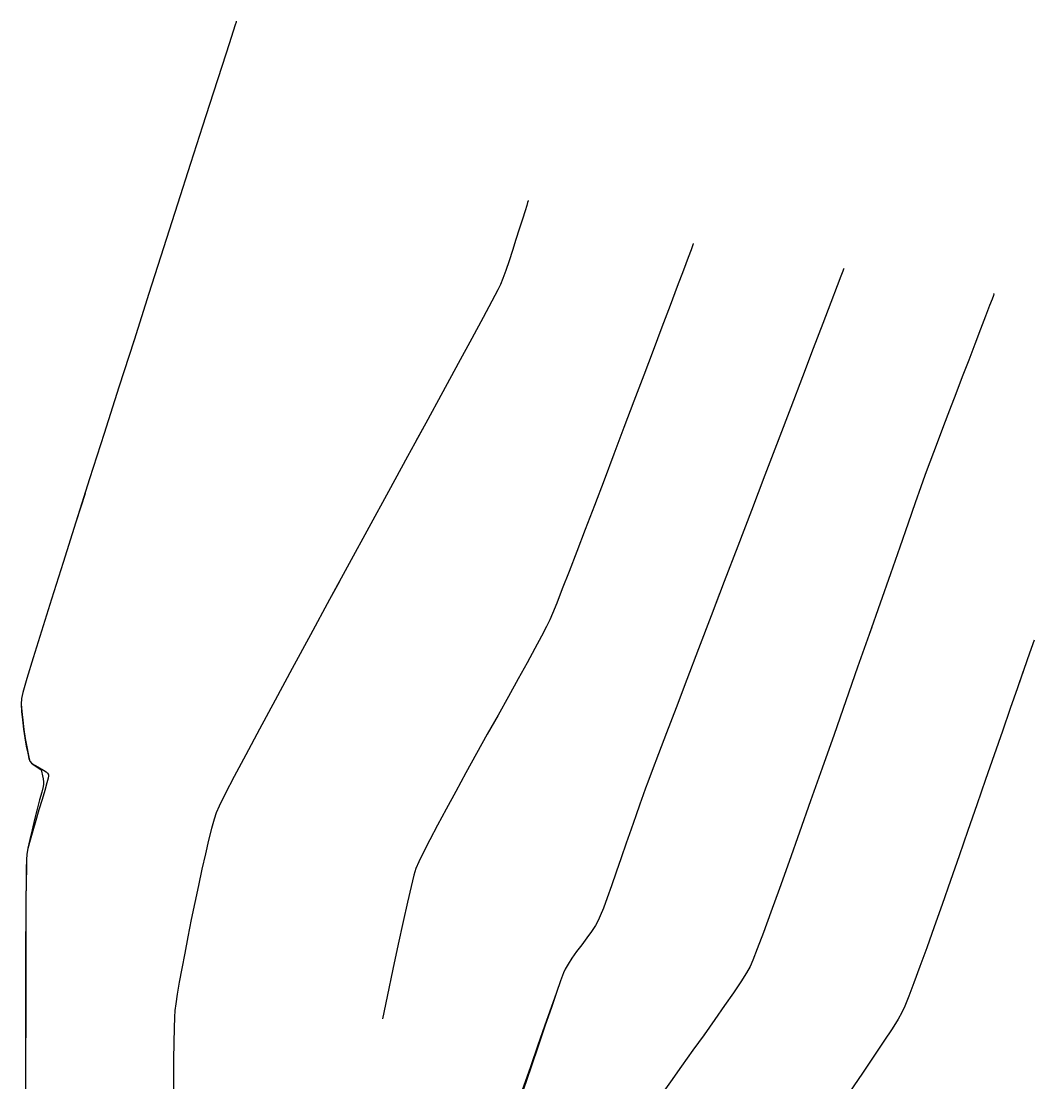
# Model space of a CAD drawing. Header units: metres. Extents: x 708868 to 711043, y 5411316 to 5413138.
# Drawn here: x 709018.2 to 709149.2, y 5412078.2 to 5412215.8 of the extents above; entities that cross this region are included whole.
import ezdxf

# ---------------------------------------------------------------- set-up
doc = ezdxf.new("R2010")
doc.units = ezdxf.units.M
for name, color, linetype in [('Rionegro 2010_Contours', 7, 'Continuous'), ('Rionegro 2014_Contours', 7, 'Continuous'), ('Rionegro 2018_Contours', 7, 'Continuous')]:
    doc.layers.add(name, color=color, linetype=linetype)

msp = doc.modelspace()

# ---------------------------------------------------------------- linework, layer by layer
at = {"layer": 'Rionegro 2010_Contours'}
for points in [[(709046.11, 5412215.76, 233), (709046.08, 5412215.65, 233), (709045.97, 5412215.31, 233), (709045.7, 5412214.49, 233), (709045.18, 5412212.85, 233), (709044.27, 5412210.03, 233), (709043.12, 5412206.43, 233), (709041.74, 5412202.17, 233), (709040.19, 5412197.33, 233), (709038.49, 5412192.04, 233), (709036.68, 5412186.39, 233), (709034.79, 5412180.49, 233), (709032.85, 5412174.44, 233), (709032.78, 5412174.23, 233)], [(709083.95, 5412192.53, 234), (709083.93, 5412192.46, 234), (709083.87, 5412192.27, 234), (709083.75, 5412191.87, 234), (709083.53, 5412191.18, 234), (709083.19, 5412190.09, 234), (709082.79, 5412188.83, 234), (709082.36, 5412187.45, 234), (709081.91, 5412186.05, 234), (709081.46, 5412184.7, 234), (709081.04, 5412183.46, 234), (709080.67, 5412182.41, 234), (709080.36, 5412181.64, 234), (709080.01, 5412180.94, 234), (709079.24, 5412179.49, 234), (709078.1, 5412177.36, 234), (709076.63, 5412174.64, 234), (709074.87, 5412171.39, 234), (709072.86, 5412167.71, 234), (709070.66, 5412163.67, 234), (709069.38, 5412161.31, 234)], [(709124.85, 5412183.73, 236), (709124.82, 5412183.64, 236), (709124.71, 5412183.36, 236), (709124.47, 5412182.71, 236), (709123.99, 5412181.46, 236), (709123.16, 5412179.3, 236), (709122.12, 5412176.57, 236), (709120.88, 5412173.34, 236), (709119.49, 5412169.68, 236), (709117.96, 5412165.68, 236), (709116.32, 5412161.41, 236), (709116.15, 5412160.95, 236)], [(709144.34, 5412180.49, 237), (709144.31, 5412180.41, 237), (709144.23, 5412180.2, 237), (709144.06, 5412179.75, 237), (709143.74, 5412178.9, 237), (709143.21, 5412177.52, 237), (709142.56, 5412175.84, 237), (709141.83, 5412173.92, 237), (709141.03, 5412171.85, 237), (709140.2, 5412169.68, 237), (709139.36, 5412167.48, 237), (709138.54, 5412165.34, 237), (709137.77, 5412163.3, 237), (709137.06, 5412161.45, 237), (709136.46, 5412159.86, 237), (709135.98, 5412158.59, 237), (709135.65, 5412157.7, 237), (709135.36, 5412156.9, 237), (709135.3, 5412156.73, 237)], [(709026.5, 5412154.54, 233), (709025.32, 5412150.84, 233), (709023.67, 5412145.62, 233), (709022.17, 5412140.87, 233), (709020.87, 5412136.71, 233), (709019.79, 5412133.24, 233), (709018.97, 5412130.55, 233), (709018.44, 5412128.76, 233), (709018.25, 5412127.97, 233), (709018.23, 5412127.25, 233), (709018.29, 5412126.29, 233), (709018.4, 5412125.19, 233), (709018.54, 5412124.02, 233), (709018.71, 5412122.86, 233), (709018.89, 5412121.78, 233), (709019.07, 5412120.87, 233), (709019.22, 5412120.2, 233), (709019.35, 5412119.84, 233), (709019.62, 5412119.57, 233), (709020.07, 5412119.28, 233), (709020.6, 5412118.98, 233), (709021.12, 5412118.68, 233), (709021.47, 5412118.45, 233), (709021.66, 5412118.28, 233), (709021.74, 5412118.17, 233), (709021.76, 5412118.12, 233), (709021.77, 5412118.08, 233), (709021.76, 5412117.96, 233), (709021.71, 5412117.65, 233), (709021.57, 5412117.05, 233), (709021.29, 5412116.06, 233), (709020.93, 5412114.87, 233), (709020.53, 5412113.55, 233), (709020.12, 5412112.18, 233), (709019.72, 5412110.84, 233), (709019.38, 5412109.6, 233), (709019.11, 5412108.54, 233), (709018.96, 5412107.74, 233), (709018.92, 5412107.12, 233), (709018.89, 5412105.9, 233), (709018.86, 5412104.14, 233), (709018.84, 5412101.92, 233), (709018.82, 5412099.28, 233), (709018.8, 5412096.3, 233), (709018.79, 5412093.04, 233), (709018.79, 5412089.55, 233), (709018.79, 5412085.9, 233), (709018.79, 5412082.15, 233), (709018.8, 5412078.37, 233), (709018.81, 5412074.61, 233)], [(709059.49, 5412143.16, 234), (709058.2, 5412140.79, 234), (709055.73, 5412136.24, 234), (709053.36, 5412131.87, 234), (709051.15, 5412127.76, 234), (709049.13, 5412124.01, 234), (709047.34, 5412120.68, 234), (709045.85, 5412117.85, 234), (709044.67, 5412115.6, 234), (709043.87, 5412114.01, 234), (709043.49, 5412113.16, 234), (709043.22, 5412112.33, 234), (709042.89, 5412111.12, 234), (709042.52, 5412109.6, 234), (709042.11, 5412107.83, 234), (709041.66, 5412105.86, 234), (709041.21, 5412103.75, 234), (709040.74, 5412101.54, 234), (709040.28, 5412099.31, 234), (709039.84, 5412097.1, 234), (709039.43, 5412094.98, 234), (709039.05, 5412092.99, 234), (709038.72, 5412091.19, 234), (709038.46, 5412089.65, 234), (709038.26, 5412088.41, 234), (709038.15, 5412087.54, 234), (709038.09, 5412086.66, 234), (709038.05, 5412085.25, 234), (709038.01, 5412083.4, 234), (709037.99, 5412081.17, 234), (709037.97, 5412078.62, 234), (709037.96, 5412075.85, 234)], [(709108.78, 5412141.65, 236), (709107.65, 5412138.7, 236), (709106.02, 5412134.42, 236), (709104.49, 5412130.42, 236), (709103.1, 5412126.76, 236), (709101.86, 5412123.53, 236), (709100.82, 5412120.79, 236), (709100, 5412118.63, 236), (709099.43, 5412117.13, 236), (709099.14, 5412116.36, 236), (709098.83, 5412115.49, 236), (709098.4, 5412114.26, 236), (709097.88, 5412112.76, 236), (709097.29, 5412111.05, 236), (709096.65, 5412109.21, 236), (709096, 5412107.33, 236), (709095.35, 5412105.47, 236), (709094.73, 5412103.71, 236), (709094.17, 5412102.12, 236), (709093.68, 5412100.79, 236), (709093.29, 5412099.79, 236), (709093.03, 5412099.18, 236), (709092.66, 5412098.55, 236), (709092.14, 5412097.79, 236), (709091.53, 5412096.94, 236), (709090.88, 5412096.05, 236), (709090.22, 5412095.16, 236), (709089.61, 5412094.31, 236), (709089.1, 5412093.55, 236), (709088.73, 5412092.91, 236), (709088.52, 5412092.4, 236), (709088.14, 5412091.36, 236), (709087.61, 5412089.85, 236), (709086.94, 5412087.92, 236), (709086.16, 5412085.63, 236), (709085.27, 5412083.04, 236), (709084.31, 5412080.21, 236), (709083.29, 5412077.19, 236)], [(709128.47, 5412137.23, 237), (709128.13, 5412136.26, 237), (709126.64, 5412132.02, 237), (709125.12, 5412127.68, 237), (709123.58, 5412123.3, 237), (709122.05, 5412118.95, 237), (709120.55, 5412114.72, 237), (709119.11, 5412110.66, 237), (709117.75, 5412106.85, 237), (709116.5, 5412103.36, 237), (709115.38, 5412100.26, 237), (709114.42, 5412097.63, 237), (709113.63, 5412095.53, 237), (709113.05, 5412094.04, 237), (709112.7, 5412093.23, 237), (709112.23, 5412092.41, 237), (709111.5, 5412091.27, 237), (709110.54, 5412089.84, 237), (709109.4, 5412088.19, 237), (709108.12, 5412086.36, 237), (709106.74, 5412084.4, 237), (709105.29, 5412082.37, 237), (709103.83, 5412080.32, 237), (709102.4, 5412078.3, 237), (709101.02, 5412076.36, 237)], [(709148.09, 5412131.52, 238), (709147.34, 5412129.35, 238), (709146.41, 5412126.67, 238), (709145.4, 5412123.76, 238), (709144.34, 5412120.68, 238), (709143.23, 5412117.47, 238), (709142.09, 5412114.19, 238), (709140.94, 5412110.88, 238), (709139.8, 5412107.59, 238), (709138.67, 5412104.37, 238), (709137.59, 5412101.28, 238), (709136.55, 5412098.36, 238), (709135.59, 5412095.67, 238), (709134.71, 5412093.24, 238), (709133.93, 5412091.14, 238), (709133.27, 5412089.41, 238), (709132.75, 5412088.11, 238), (709132.37, 5412087.27, 238), (709131.89, 5412086.43, 238), (709131.1, 5412085.17, 238), (709130.04, 5412083.55, 238), (709128.75, 5412081.6, 238), (709127.25, 5412079.39, 238), (709125.59, 5412076.95, 238)]]:
    msp.add_polyline3d(points, dxfattribs=at)
at = {"layer": 'Rionegro 2014_Contours'}
for points in [[(709046.11, 5412215.76, 233), (709046.08, 5412215.65, 233), (709045.97, 5412215.31, 233), (709045.7, 5412214.49, 233), (709045.18, 5412212.85, 233), (709044.27, 5412210.03, 233), (709043.12, 5412206.43, 233), (709041.74, 5412202.17, 233), (709040.19, 5412197.33, 233), (709038.49, 5412192.04, 233), (709036.68, 5412186.39, 233), (709034.79, 5412180.49, 233), (709032.85, 5412174.44, 233), (709030.9, 5412168.34, 233), (709028.97, 5412162.31, 233), (709027.1, 5412156.44, 233), (709025.32, 5412150.84, 233), (709023.67, 5412145.62, 233), (709022.17, 5412140.87, 233), (709020.87, 5412136.71, 233), (709019.79, 5412133.24, 233), (709018.97, 5412130.55, 233), (709018.44, 5412128.76, 233), (709018.25, 5412127.97, 233), (709018.24, 5412127.24, 233), (709018.3, 5412126.27, 233), (709018.42, 5412125.15, 233), (709018.58, 5412123.96, 233), (709018.76, 5412122.78, 233), (709018.95, 5412121.7, 233), (709019.12, 5412120.79, 233), (709019.26, 5412120.15, 233), (709019.35, 5412119.84, 233), (709019.57, 5412119.61, 233), (709019.92, 5412119.33, 233), (709020.31, 5412119.06, 233), (709020.64, 5412118.84, 233), (709020.8, 5412118.71, 233), (709020.86, 5412118.55, 233), (709020.91, 5412118.34, 233), (709020.95, 5412118.17, 233), (709020.99, 5412117.95, 233), (709021.06, 5412117.58, 233), (709021.12, 5412117.18, 233), (709021.14, 5412116.88, 233), (709021.07, 5412116.56, 233), (709020.89, 5412115.84, 233), (709020.62, 5412114.83, 233), (709020.3, 5412113.61, 233), (709019.96, 5412112.29, 233), (709019.63, 5412110.94, 233), (709019.33, 5412109.68, 233), (709019.1, 5412108.58, 233), (709018.96, 5412107.74, 233), (709018.93, 5412107.14, 233), (709018.9, 5412105.93, 233), (709018.88, 5412104.19, 233), (709018.85, 5412101.97, 233), (709018.84, 5412099.34, 233), (709018.82, 5412096.36, 233), (709018.81, 5412093.1, 233), (709018.81, 5412089.61, 233), (709018.81, 5412085.95, 233), (709018.81, 5412084, 233)], [(709083.95, 5412192.53, 234), (709083.93, 5412192.46, 234), (709083.87, 5412192.27, 234), (709083.75, 5412191.87, 234), (709083.53, 5412191.18, 234), (709083.19, 5412190.09, 234), (709082.79, 5412188.83, 234), (709082.36, 5412187.45, 234), (709081.91, 5412186.05, 234), (709081.46, 5412184.7, 234), (709081.04, 5412183.46, 234), (709080.67, 5412182.41, 234), (709080.36, 5412181.64, 234), (709080.01, 5412180.94, 234), (709079.24, 5412179.49, 234), (709078.1, 5412177.36, 234), (709076.63, 5412174.64, 234), (709074.87, 5412171.39, 234), (709072.86, 5412167.71, 234), (709070.66, 5412163.67, 234), (709068.31, 5412159.35, 234), (709065.84, 5412154.82, 234), (709063.3, 5412150.16, 234), (709060.74, 5412145.46, 234), (709058.2, 5412140.79, 234), (709055.73, 5412136.24, 234), (709053.36, 5412131.87, 234), (709051.15, 5412127.76, 234), (709049.13, 5412124.01, 234), (709047.34, 5412120.68, 234), (709045.85, 5412117.85, 234), (709044.67, 5412115.6, 234), (709043.87, 5412114.01, 234), (709043.49, 5412113.16, 234), (709043.22, 5412112.33, 234), (709042.89, 5412111.12, 234), (709042.52, 5412109.6, 234), (709042.11, 5412107.83, 234), (709041.66, 5412105.86, 234), (709041.21, 5412103.75, 234), (709040.74, 5412101.54, 234), (709040.28, 5412099.31, 234), (709039.84, 5412097.1, 234), (709039.43, 5412094.98, 234), (709039.05, 5412092.99, 234), (709038.72, 5412091.19, 234), (709038.46, 5412089.65, 234), (709038.26, 5412088.41, 234), (709038.15, 5412087.54, 234), (709038.09, 5412086.66, 234), (709038.05, 5412085.25, 234), (709038.01, 5412083.4, 234), (709037.99, 5412081.17, 234), (709037.97, 5412078.62, 234), (709037.96, 5412075.85, 234)], [(709105.36, 5412186.97, 235), (709105.33, 5412186.89, 235), (709105.25, 5412186.66, 235), (709105.05, 5412186.14, 235), (709104.68, 5412185.15, 235), (709104.05, 5412183.48, 235), (709103.26, 5412181.38, 235), (709102.33, 5412178.9, 235), (709101.28, 5412176.12, 235), (709100.13, 5412173.09, 235), (709098.92, 5412169.87, 235), (709097.65, 5412166.51, 235), (709096.35, 5412163.09, 235), (709095.05, 5412159.65, 235), (709093.77, 5412156.27, 235), (709092.52, 5412152.99, 235), (709091.33, 5412149.88, 235), (709090.23, 5412147.01, 235), (709089.23, 5412144.42, 235), (709088.36, 5412142.18, 235), (709087.64, 5412140.35, 235), (709087.09, 5412138.99, 235), (709086.73, 5412138.15, 235), (709086.31, 5412137.3, 235), (709085.66, 5412136.05, 235), (709084.81, 5412134.47, 235), (709083.79, 5412132.61, 235), (709082.63, 5412130.51, 235), (709081.37, 5412128.23, 235), (709080.03, 5412125.83, 235), (709078.64, 5412123.34, 235), (709077.25, 5412120.83, 235), (709075.87, 5412118.34, 235), (709074.55, 5412115.93, 235), (709073.3, 5412113.64, 235), (709072.17, 5412111.54, 235), (709071.18, 5412109.66, 235), (709070.37, 5412108.07, 235), (709069.76, 5412106.82, 235), (709069.39, 5412105.95, 235), (709069.13, 5412105.08, 235), (709068.76, 5412103.6, 235), (709068.29, 5412101.57, 235), (709067.74, 5412099.07, 235), (709067.1, 5412096.15, 235), (709066.41, 5412092.88, 235), (709065.67, 5412089.34, 235), (709065.07, 5412086.44, 235)], [(709124.85, 5412183.73, 236), (709124.82, 5412183.64, 236), (709124.71, 5412183.36, 236), (709124.47, 5412182.71, 236), (709123.99, 5412181.46, 236), (709123.16, 5412179.3, 236), (709122.12, 5412176.57, 236), (709120.88, 5412173.34, 236), (709119.49, 5412169.68, 236), (709117.96, 5412165.68, 236), (709116.32, 5412161.41, 236), (709114.62, 5412156.94, 236), (709112.87, 5412152.36, 236), (709111.11, 5412147.74, 236), (709109.36, 5412143.16, 236), (709107.65, 5412138.7, 236), (709106.02, 5412134.42, 236), (709104.49, 5412130.42, 236), (709103.1, 5412126.76, 236), (709101.86, 5412123.53, 236), (709100.82, 5412120.79, 236), (709100, 5412118.63, 236), (709099.43, 5412117.13, 236), (709099.14, 5412116.36, 236), (709098.83, 5412115.49, 236), (709098.4, 5412114.26, 236), (709097.88, 5412112.76, 236), (709097.29, 5412111.05, 236), (709096.65, 5412109.21, 236), (709096, 5412107.33, 236), (709095.35, 5412105.47, 236), (709094.73, 5412103.71, 236), (709094.17, 5412102.12, 236), (709093.68, 5412100.79, 236), (709093.29, 5412099.79, 236), (709093.03, 5412099.18, 236), (709092.66, 5412098.55, 236), (709092.14, 5412097.79, 236), (709091.53, 5412096.94, 236), (709090.88, 5412096.05, 236), (709090.22, 5412095.16, 236), (709089.61, 5412094.31, 236), (709089.1, 5412093.55, 236), (709088.73, 5412092.91, 236), (709088.52, 5412092.4, 236), (709088.13, 5412091.36, 236), (709087.59, 5412089.85, 236), (709086.91, 5412087.92, 236), (709086.11, 5412085.64, 236), (709085.2, 5412083.05, 236), (709084.22, 5412080.22, 236), (709083.18, 5412077.21, 236)], [(709144.34, 5412180.49, 237), (709144.31, 5412180.41, 237), (709144.23, 5412180.2, 237), (709144.06, 5412179.75, 237), (709143.74, 5412178.9, 237), (709143.21, 5412177.52, 237), (709142.56, 5412175.84, 237), (709141.83, 5412173.92, 237), (709141.03, 5412171.85, 237), (709140.2, 5412169.68, 237), (709139.36, 5412167.48, 237), (709138.54, 5412165.34, 237), (709137.77, 5412163.3, 237), (709137.06, 5412161.45, 237), (709136.46, 5412159.86, 237), (709135.98, 5412158.59, 237), (709135.65, 5412157.7, 237), (709135.36, 5412156.9, 237), (709134.84, 5412155.42, 237), (709134.1, 5412153.33, 237), (709133.18, 5412150.7, 237), (709132.1, 5412147.61, 237), (709130.88, 5412144.12, 237), (709129.55, 5412140.31, 237), (709128.13, 5412136.26, 237), (709126.64, 5412132.02, 237), (709125.12, 5412127.68, 237), (709123.58, 5412123.3, 237), (709122.05, 5412118.95, 237), (709120.55, 5412114.72, 237), (709119.11, 5412110.66, 237), (709117.75, 5412106.85, 237), (709116.5, 5412103.36, 237), (709115.38, 5412100.26, 237), (709114.42, 5412097.63, 237), (709113.63, 5412095.53, 237), (709113.05, 5412094.04, 237), (709112.7, 5412093.23, 237), (709112.23, 5412092.41, 237), (709111.5, 5412091.27, 237), (709110.54, 5412089.84, 237), (709109.4, 5412088.19, 237), (709108.12, 5412086.36, 237), (709106.74, 5412084.4, 237), (709106.7, 5412084.36, 237)], [(709149.51, 5412135.54, 238), (709148.91, 5412133.83, 238), (709148.18, 5412131.75, 238), (709147.34, 5412129.35, 238), (709146.41, 5412126.67, 238), (709145.4, 5412123.76, 238), (709144.34, 5412120.68, 238), (709143.23, 5412117.47, 238), (709142.09, 5412114.19, 238), (709140.94, 5412110.88, 238), (709139.8, 5412107.59, 238), (709138.67, 5412104.37, 238), (709137.59, 5412101.28, 238), (709136.55, 5412098.36, 238), (709135.59, 5412095.67, 238), (709134.71, 5412093.24, 238), (709133.93, 5412091.14, 238), (709133.27, 5412089.41, 238), (709132.75, 5412088.11, 238), (709132.37, 5412087.27, 238), (709131.89, 5412086.43, 238), (709131.1, 5412085.17, 238), (709130.04, 5412083.55, 238), (709128.75, 5412081.6, 238), (709127.25, 5412079.39, 238), (709125.59, 5412076.95, 238)]]:
    msp.add_polyline3d(points, dxfattribs=at)
at = {"layer": 'Rionegro 2018_Contours'}
for points in [[(709046.11, 5412215.76, 233), (709046.08, 5412215.65, 233), (709045.97, 5412215.31, 233), (709045.7, 5412214.49, 233), (709045.18, 5412212.85, 233), (709044.27, 5412210.03, 233), (709043.12, 5412206.43, 233), (709041.74, 5412202.17, 233), (709040.19, 5412197.33, 233), (709038.49, 5412192.04, 233), (709036.68, 5412186.39, 233), (709034.79, 5412180.49, 233), (709032.85, 5412174.44, 233), (709030.9, 5412168.34, 233), (709028.97, 5412162.31, 233), (709027.1, 5412156.44, 233), (709025.32, 5412150.84, 233), (709023.67, 5412145.62, 233), (709022.17, 5412140.87, 233), (709020.87, 5412136.71, 233), (709019.79, 5412133.24, 233), (709018.97, 5412130.55, 233), (709018.44, 5412128.76, 233), (709018.25, 5412127.97, 233), (709018.24, 5412127.24, 233), (709018.3, 5412126.27, 233), (709018.42, 5412125.15, 233), (709018.58, 5412123.96, 233), (709018.76, 5412122.78, 233), (709018.95, 5412121.7, 233), (709019.12, 5412120.79, 233), (709019.26, 5412120.15, 233), (709019.35, 5412119.84, 233), (709019.57, 5412119.61, 233), (709019.92, 5412119.33, 233), (709020.31, 5412119.06, 233), (709020.64, 5412118.84, 233), (709020.8, 5412118.71, 233), (709020.86, 5412118.55, 233), (709020.91, 5412118.34, 233), (709020.95, 5412118.17, 233), (709020.99, 5412117.95, 233), (709021.06, 5412117.58, 233), (709021.12, 5412117.18, 233), (709021.14, 5412116.88, 233), (709021.07, 5412116.56, 233), (709020.89, 5412115.84, 233), (709020.62, 5412114.83, 233), (709020.3, 5412113.61, 233), (709019.96, 5412112.29, 233), (709019.63, 5412110.94, 233), (709019.33, 5412109.68, 233), (709019.1, 5412108.58, 233), (709018.96, 5412107.74, 233), (709018.93, 5412107.14, 233), (709018.9, 5412105.93, 233), (709018.88, 5412104.19, 233), (709018.85, 5412101.97, 233), (709018.84, 5412099.34, 233), (709018.82, 5412096.36, 233), (709018.81, 5412093.1, 233), (709018.81, 5412089.61, 233), (709018.81, 5412085.95, 233), (709018.81, 5412084, 233)], [(709083.95, 5412192.53, 234), (709083.93, 5412192.46, 234), (709083.87, 5412192.27, 234), (709083.75, 5412191.87, 234), (709083.53, 5412191.18, 234), (709083.19, 5412190.09, 234), (709082.79, 5412188.83, 234), (709082.36, 5412187.45, 234), (709081.91, 5412186.05, 234), (709081.46, 5412184.7, 234), (709081.04, 5412183.46, 234), (709080.67, 5412182.41, 234), (709080.36, 5412181.64, 234), (709080.01, 5412180.94, 234), (709079.24, 5412179.49, 234), (709078.1, 5412177.36, 234), (709076.63, 5412174.64, 234), (709074.87, 5412171.39, 234), (709072.86, 5412167.71, 234), (709070.66, 5412163.67, 234), (709068.31, 5412159.35, 234), (709065.84, 5412154.82, 234), (709063.3, 5412150.16, 234), (709060.74, 5412145.46, 234), (709058.2, 5412140.79, 234), (709055.73, 5412136.24, 234), (709053.36, 5412131.87, 234), (709051.15, 5412127.76, 234), (709049.13, 5412124.01, 234), (709047.34, 5412120.68, 234), (709045.85, 5412117.85, 234), (709044.67, 5412115.6, 234), (709043.87, 5412114.01, 234), (709043.49, 5412113.16, 234), (709043.22, 5412112.33, 234), (709042.89, 5412111.12, 234), (709042.52, 5412109.6, 234), (709042.11, 5412107.83, 234), (709041.66, 5412105.86, 234), (709041.21, 5412103.75, 234), (709040.74, 5412101.54, 234), (709040.28, 5412099.31, 234), (709039.84, 5412097.1, 234), (709039.43, 5412094.98, 234), (709039.05, 5412092.99, 234), (709038.72, 5412091.19, 234), (709038.46, 5412089.65, 234), (709038.26, 5412088.41, 234), (709038.15, 5412087.54, 234), (709038.09, 5412086.66, 234), (709038.05, 5412085.25, 234), (709038.01, 5412083.4, 234), (709037.99, 5412081.17, 234), (709037.97, 5412078.62, 234), (709037.96, 5412075.85, 234)], [(709105.36, 5412186.97, 235), (709105.33, 5412186.89, 235), (709105.25, 5412186.66, 235), (709105.05, 5412186.14, 235), (709104.68, 5412185.15, 235), (709104.05, 5412183.48, 235), (709103.26, 5412181.38, 235), (709102.33, 5412178.9, 235), (709101.28, 5412176.12, 235), (709100.13, 5412173.09, 235), (709098.92, 5412169.87, 235), (709097.65, 5412166.51, 235), (709096.35, 5412163.09, 235), (709095.05, 5412159.65, 235), (709093.77, 5412156.27, 235), (709092.52, 5412152.99, 235), (709091.33, 5412149.88, 235), (709090.23, 5412147.01, 235), (709089.23, 5412144.42, 235), (709088.36, 5412142.18, 235), (709087.64, 5412140.35, 235), (709087.09, 5412138.99, 235), (709086.73, 5412138.15, 235), (709086.31, 5412137.3, 235), (709085.66, 5412136.05, 235), (709084.81, 5412134.47, 235), (709083.79, 5412132.61, 235), (709082.63, 5412130.51, 235), (709081.37, 5412128.23, 235), (709080.03, 5412125.83, 235), (709078.64, 5412123.34, 235), (709077.25, 5412120.83, 235), (709075.87, 5412118.34, 235), (709074.55, 5412115.93, 235), (709073.3, 5412113.64, 235), (709072.17, 5412111.54, 235), (709071.18, 5412109.66, 235), (709070.37, 5412108.07, 235), (709069.76, 5412106.82, 235), (709069.39, 5412105.95, 235), (709069.13, 5412105.08, 235), (709068.76, 5412103.6, 235), (709068.29, 5412101.57, 235), (709067.74, 5412099.07, 235), (709067.1, 5412096.15, 235), (709066.41, 5412092.88, 235), (709065.67, 5412089.34, 235), (709065.07, 5412086.44, 235)], [(709124.85, 5412183.73, 236), (709124.82, 5412183.64, 236), (709124.71, 5412183.36, 236), (709124.47, 5412182.71, 236), (709123.99, 5412181.46, 236), (709123.16, 5412179.3, 236), (709122.12, 5412176.57, 236), (709120.88, 5412173.34, 236), (709119.49, 5412169.68, 236), (709117.96, 5412165.68, 236), (709116.32, 5412161.41, 236), (709114.62, 5412156.94, 236), (709112.87, 5412152.36, 236), (709111.11, 5412147.74, 236), (709109.36, 5412143.16, 236), (709107.65, 5412138.7, 236), (709106.02, 5412134.42, 236), (709104.49, 5412130.42, 236), (709103.1, 5412126.76, 236), (709101.86, 5412123.53, 236), (709100.82, 5412120.79, 236), (709100, 5412118.63, 236), (709099.43, 5412117.13, 236), (709099.14, 5412116.36, 236), (709098.83, 5412115.49, 236), (709098.4, 5412114.26, 236), (709097.88, 5412112.76, 236), (709097.29, 5412111.05, 236), (709096.65, 5412109.21, 236), (709096, 5412107.33, 236), (709095.35, 5412105.47, 236), (709094.73, 5412103.71, 236), (709094.17, 5412102.12, 236), (709093.68, 5412100.79, 236), (709093.29, 5412099.79, 236), (709093.03, 5412099.18, 236), (709092.66, 5412098.55, 236), (709092.14, 5412097.79, 236), (709091.53, 5412096.94, 236), (709090.88, 5412096.05, 236), (709090.22, 5412095.16, 236), (709089.61, 5412094.31, 236), (709089.1, 5412093.55, 236), (709088.73, 5412092.91, 236), (709088.52, 5412092.4, 236), (709088.13, 5412091.36, 236), (709087.59, 5412089.85, 236), (709086.91, 5412087.92, 236), (709086.11, 5412085.64, 236), (709085.2, 5412083.05, 236), (709084.22, 5412080.22, 236), (709083.18, 5412077.21, 236)], [(709144.34, 5412180.49, 237), (709144.31, 5412180.41, 237), (709144.23, 5412180.2, 237), (709144.06, 5412179.75, 237), (709143.74, 5412178.9, 237), (709143.21, 5412177.52, 237), (709142.56, 5412175.84, 237), (709141.83, 5412173.92, 237), (709141.03, 5412171.85, 237), (709140.2, 5412169.68, 237), (709139.36, 5412167.48, 237), (709138.54, 5412165.34, 237), (709137.77, 5412163.3, 237), (709137.06, 5412161.45, 237), (709136.46, 5412159.86, 237), (709135.98, 5412158.59, 237), (709135.65, 5412157.7, 237), (709135.36, 5412156.9, 237), (709134.84, 5412155.42, 237), (709134.1, 5412153.33, 237), (709133.18, 5412150.7, 237), (709132.1, 5412147.61, 237), (709130.88, 5412144.12, 237), (709129.55, 5412140.31, 237), (709128.13, 5412136.26, 237), (709126.64, 5412132.02, 237), (709125.12, 5412127.68, 237), (709123.58, 5412123.3, 237), (709122.05, 5412118.95, 237), (709120.55, 5412114.72, 237), (709119.11, 5412110.66, 237), (709117.75, 5412106.85, 237), (709116.5, 5412103.36, 237), (709115.38, 5412100.26, 237), (709114.42, 5412097.63, 237), (709113.63, 5412095.53, 237), (709113.05, 5412094.04, 237), (709112.7, 5412093.23, 237), (709112.23, 5412092.41, 237), (709111.5, 5412091.27, 237), (709110.54, 5412089.84, 237), (709109.4, 5412088.19, 237), (709108.12, 5412086.36, 237), (709106.74, 5412084.4, 237), (709106.7, 5412084.36, 237)], [(709149.51, 5412135.54, 238), (709148.91, 5412133.83, 238), (709148.18, 5412131.75, 238), (709147.34, 5412129.35, 238), (709146.41, 5412126.67, 238), (709145.4, 5412123.76, 238), (709144.34, 5412120.68, 238), (709143.23, 5412117.47, 238), (709142.09, 5412114.19, 238), (709140.94, 5412110.88, 238), (709139.8, 5412107.59, 238), (709138.67, 5412104.37, 238), (709137.59, 5412101.28, 238), (709136.55, 5412098.36, 238), (709135.59, 5412095.67, 238), (709134.71, 5412093.24, 238), (709133.93, 5412091.14, 238), (709133.27, 5412089.41, 238), (709132.75, 5412088.11, 238), (709132.37, 5412087.27, 238), (709131.89, 5412086.43, 238), (709131.1, 5412085.17, 238), (709130.04, 5412083.55, 238), (709128.75, 5412081.6, 238), (709127.25, 5412079.39, 238), (709125.59, 5412076.95, 238)]]:
    msp.add_polyline3d(points, dxfattribs=at)

doc.saveas('drawing.dxf')
